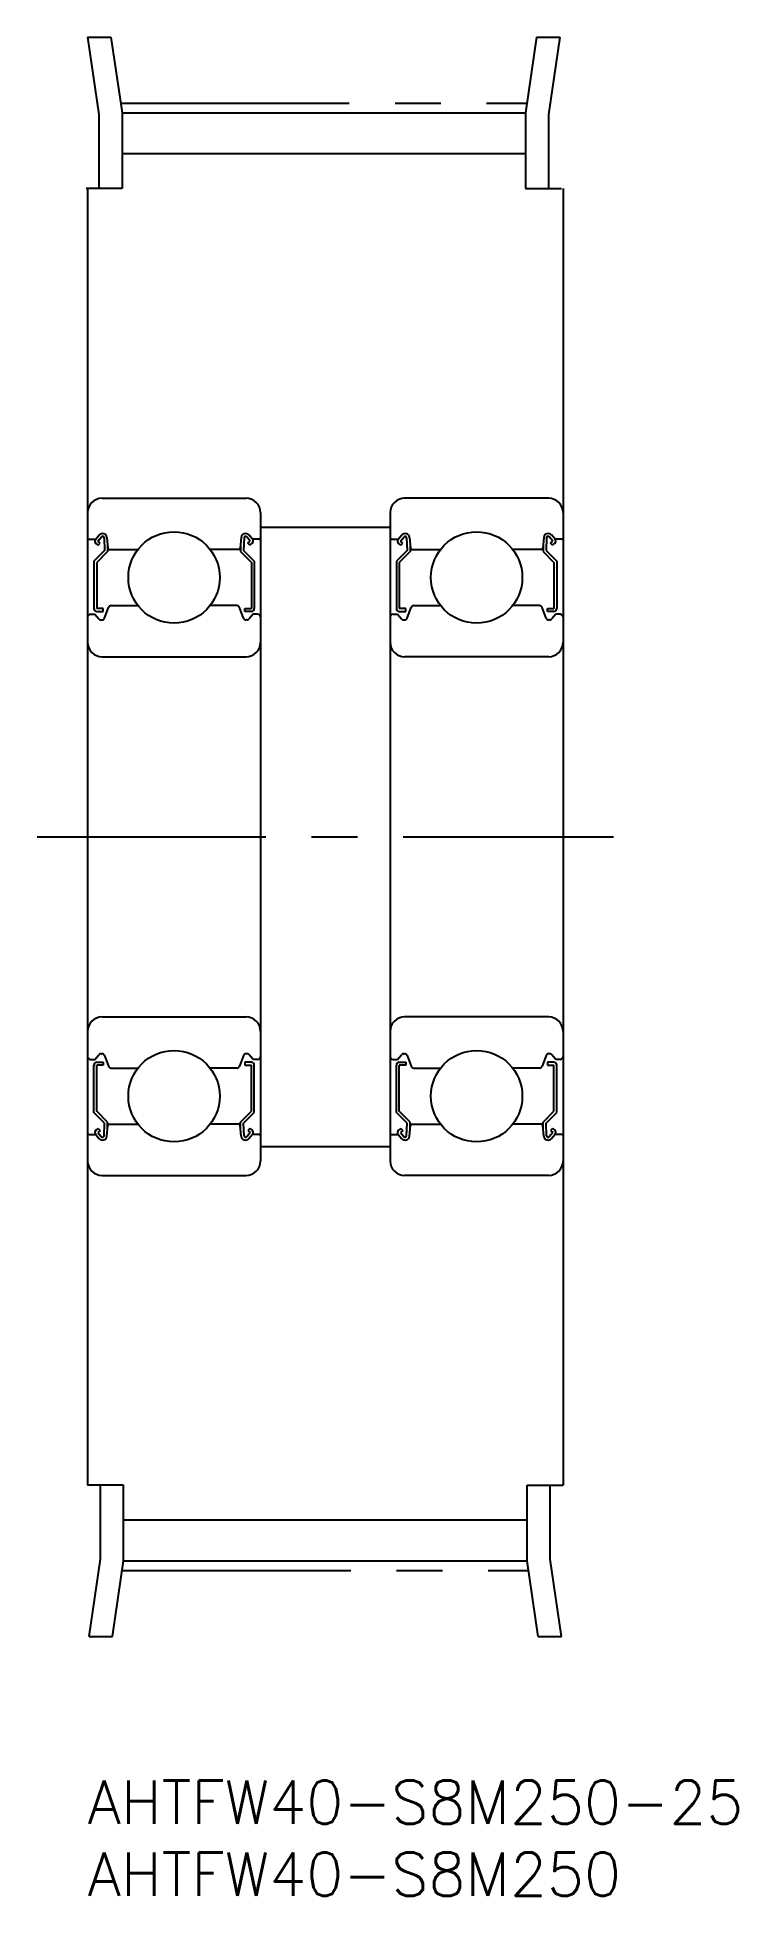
# Model space of a CAD drawing. Extents: x -3 to 45, y -8 to 121.
import ezdxf

# ---------------------------------------------------------------- set-up
doc = ezdxf.new("R2010")
doc.units = 0
doc.header["$LTSCALE"] = 0.5
doc.linetypes.add('CENTER', pattern=[50.8, 31.75, -6.35, 6.35, -6.35])
for name, color, linetype in [('MSM_CENTER', 1, 'CENTER'), ('MSM_CONTINUOUS', 7, 'CONTINUOUS'), ('MSM_PART_NUMBER', 7, 'CONTINUOUS')]:
    doc.layers.add(name, color=color, linetype=linetype)
doc.styles.get("Standard").update_dxf_attribs({"font": 'txt.shx', "height": 3, "bigfont": 'bigfont.shx'})

# ---------------------------------------------------------------- blocks, each defined once
blk = doc.blocks.new('*U2')
at = {"layer": 'MSM_PART_NUMBER'}
blk.add_text('AHTFW40-S8M250-25', height=3, dxfattribs=at).set_placement((0, -3))
blk = doc.blocks.new('*U3')
at = {"layer": 'MSM_PART_NUMBER'}
blk.add_text('AHTFW40-S8M250', height=3, dxfattribs=at).set_placement((0, -8))

msp = doc.modelspace()

# ---------------------------------------------------------------- linework, layer by layer
at = {"layer": 'MSM_CENTER'}
for p, q in [((2.29, 116.43), (30.49, 116.43)), ((-3.5, 65.5), (36.5, 65.5)), ((2.4, 14.57), (30.6, 14.57))]:
    msp.add_line(p, q, dxfattribs=at)
at = {"layer": 'MSM_CONTINUOUS'}
for p, q in [((0, 121), (1.62, 121)), ((0, 121), (0.79, 115.63)), ((1.62, 121), (2.39, 115.74)), ((31.16, 121), (30.39, 115.74)), ((31.16, 121), (32.77, 121)), ((32.77, 121), (31.99, 115.63)), ((0.79, 115.63), (0.79, 110.5)), ((2.39, 115.74), (30.39, 115.74)), ((2.39, 115.74), (2.39, 110.5)), ((30.39, 115.74), (30.39, 110.5)), ((31.99, 115.63), (31.99, 110.5)), ((2.39, 112.92), (30.39, 112.92)), ((2.39, 110.5), (-0.11, 110.5)), ((0, 110.5), (0, 20.5)), ((30.39, 110.5), (32.89, 110.5)), ((33, 110.5), (33, 20.5)), ((1, 89), (11, 89)), ((12, 88), (12, 43)), ((21, 88), (21, 43)), ((32, 89), (22, 89)), ((0.56, 86.15), (0.81, 86.45)), ((11.44, 86.15), (11.19, 86.45)), ((12, 87), (21, 87)), ((21.56, 86.15), (21.81, 86.45)), ((32.44, 86.15), (32.19, 86.45)), ((0.1, 86.15), (0.56, 86.15)), ((1.18, 85.38), (0.43, 84.63)), ((0.74, 85.74), (0.58, 85.87)), ((1.38, 85.3), (0.63, 84.55)), ((0.71, 86.02), (0.96, 86.32)), ((0.87, 85.89), (0.71, 86.02)), ((0.74, 85.74), (0.87, 85.89)), ((1.14, 86.26), (1.18, 85.38)), ((1.34, 86.28), (1.4, 85.54)), ((1.38, 85.77), (1.38, 85.3)), ((1.5, 85.45), (3.49, 85.45)), ((10.5, 85.45), (8.51, 85.45)), ((10.66, 86.28), (10.6, 85.54)), ((10.62, 85.77), (10.62, 85.3)), ((10.62, 85.3), (11.37, 84.55)), ((10.86, 86.26), (10.82, 85.38)), ((10.82, 85.38), (11.57, 84.63)), ((11.29, 86.02), (11.04, 86.32)), ((11.13, 85.89), (11.29, 86.02)), ((11.26, 85.74), (11.13, 85.89)), ((11.26, 85.74), (11.42, 85.87)), ((11.9, 86.15), (11.44, 86.15)), ((21.1, 86.15), (21.56, 86.15)), ((22.18, 85.38), (21.43, 84.63)), ((21.74, 85.74), (21.58, 85.87)), ((22.38, 85.3), (21.63, 84.55)), ((21.71, 86.02), (21.96, 86.32)), ((21.87, 85.89), (21.71, 86.02)), ((21.74, 85.74), (21.87, 85.89)), ((22.14, 86.26), (22.18, 85.38)), ((22.34, 86.28), (22.4, 85.54)), ((22.38, 85.77), (22.38, 85.3)), ((22.5, 85.45), (24.49, 85.45)), ((31.5, 85.45), (29.51, 85.45)), ((31.66, 86.28), (31.6, 85.54)), ((31.62, 85.77), (31.62, 85.3)), ((31.62, 85.3), (32.37, 84.55)), ((31.86, 86.26), (31.82, 85.38)), ((31.82, 85.38), (32.57, 84.63)), ((32.29, 86.02), (32.04, 86.32)), ((32.13, 85.89), (32.29, 86.02)), ((32.26, 85.74), (32.13, 85.89)), ((32.26, 85.74), (32.42, 85.87)), ((32.9, 86.15), (32.44, 86.15)), ((0.43, 84.63), (0.43, 81.35)), ((0.63, 84.55), (0.63, 81.35)), ((11.37, 84.55), (11.37, 81.35)), ((11.57, 84.63), (11.57, 81.35)), ((21.43, 84.63), (21.43, 81.35)), ((21.63, 84.55), (21.63, 81.35)), ((32.37, 84.55), (32.37, 81.35)), ((32.57, 84.63), (32.57, 81.35)), ((1.08, 81.35), (0.63, 81.35)), ((1.08, 81.15), (1.08, 81.35)), ((1.18, 80.68), (1.45, 81.42)), ((1.64, 81.55), (3.49, 81.55)), ((10.36, 81.55), (8.51, 81.55)), ((10.82, 80.68), (10.55, 81.42)), ((10.92, 81.15), (10.92, 81.35)), ((10.92, 81.35), (11.37, 81.35)), ((22.08, 81.35), (21.63, 81.35)), ((22.08, 81.15), (22.08, 81.35)), ((22.18, 80.68), (22.45, 81.42)), ((22.64, 81.55), (24.49, 81.55)), ((31.36, 81.55), (29.51, 81.55)), ((31.82, 80.68), (31.55, 81.42)), ((31.92, 81.15), (31.92, 81.35)), ((31.92, 81.35), (32.37, 81.35)), ((0.2, 80.95), (0.5, 80.95)), ((0.5, 80.95), (0.78, 80.62)), ((0.63, 81.15), (1.08, 81.15)), ((0.93, 80.55), (0.99, 80.55)), ((11.37, 81.15), (10.92, 81.15)), ((11.07, 80.55), (11.01, 80.55)), ((11.5, 80.95), (11.22, 80.62)), ((11.8, 80.95), (11.5, 80.95)), ((21.2, 80.95), (21.5, 80.95)), ((21.5, 80.95), (21.78, 80.62)), ((21.63, 81.15), (22.08, 81.15)), ((21.93, 80.55), (21.99, 80.55)), ((32.37, 81.15), (31.92, 81.15)), ((32.07, 80.55), (32.01, 80.55)), ((32.5, 80.95), (32.22, 80.62)), ((32.8, 80.95), (32.5, 80.95)), ((1, 78), (11, 78)), ((32, 78), (22, 78)), ((1, 53), (11, 53)), ((32, 53), (22, 53)), ((0.5, 50.05), (0.78, 50.38)), ((0.93, 50.45), (0.99, 50.45)), ((1.18, 50.32), (1.45, 49.58)), ((10.82, 50.32), (10.55, 49.58)), ((11.07, 50.45), (11.01, 50.45)), ((11.5, 50.05), (11.22, 50.38)), ((21.5, 50.05), (21.78, 50.38)), ((21.93, 50.45), (21.99, 50.45)), ((22.18, 50.32), (22.45, 49.58)), ((31.82, 50.32), (31.55, 49.58)), ((32.07, 50.45), (32.01, 50.45)), ((32.5, 50.05), (32.22, 50.38)), ((0.2, 50.05), (0.5, 50.05)), ((0.43, 46.37), (0.43, 49.65)), ((0.63, 49.85), (1.08, 49.85)), ((0.63, 46.45), (0.63, 49.65)), ((1.08, 49.65), (0.63, 49.65)), ((1.08, 49.85), (1.08, 49.65)), ((1.64, 49.45), (3.49, 49.45)), ((10.36, 49.45), (8.51, 49.45)), ((10.92, 49.85), (10.92, 49.65)), ((11.37, 49.85), (10.92, 49.85)), ((10.92, 49.65), (11.37, 49.65)), ((11.37, 46.45), (11.37, 49.65)), ((11.8, 50.05), (11.5, 50.05)), ((11.57, 46.37), (11.57, 49.65)), ((21.2, 50.05), (21.5, 50.05)), ((21.43, 46.37), (21.43, 49.65)), ((21.63, 49.85), (22.08, 49.85)), ((21.63, 46.45), (21.63, 49.65)), ((22.08, 49.65), (21.63, 49.65)), ((22.08, 49.85), (22.08, 49.65)), ((22.64, 49.45), (24.49, 49.45)), ((31.36, 49.45), (29.51, 49.45)), ((31.92, 49.85), (31.92, 49.65)), ((32.37, 49.85), (31.92, 49.85)), ((31.92, 49.65), (32.37, 49.65)), ((32.37, 46.45), (32.37, 49.65)), ((32.8, 50.05), (32.5, 50.05)), ((32.57, 46.37), (32.57, 49.65)), ((1.38, 45.7), (0.63, 46.45)), ((10.62, 45.7), (11.37, 46.45)), ((22.38, 45.7), (21.63, 46.45)), ((31.62, 45.7), (32.37, 46.45)), ((1.18, 45.62), (0.43, 46.37)), ((0.74, 45.26), (0.58, 45.13)), ((0.74, 45.26), (0.87, 45.11)), ((1.14, 44.74), (1.18, 45.62)), ((1.34, 44.72), (1.4, 45.46)), ((1.38, 45.23), (1.38, 45.7)), ((1.5, 45.55), (3.49, 45.55)), ((10.5, 45.55), (8.51, 45.55)), ((10.66, 44.72), (10.6, 45.46)), ((10.62, 45.23), (10.62, 45.7)), ((10.82, 45.62), (11.57, 46.37)), ((10.86, 44.74), (10.82, 45.62)), ((11.26, 45.26), (11.13, 45.11)), ((11.26, 45.26), (11.42, 45.13)), ((22.18, 45.62), (21.43, 46.37)), ((21.74, 45.26), (21.58, 45.13)), ((21.74, 45.26), (21.87, 45.11)), ((22.14, 44.74), (22.18, 45.62)), ((22.34, 44.72), (22.4, 45.46)), ((22.38, 45.23), (22.38, 45.7)), ((22.5, 45.55), (24.49, 45.55)), ((31.5, 45.55), (29.51, 45.55)), ((31.66, 44.72), (31.6, 45.46)), ((31.62, 45.23), (31.62, 45.7)), ((31.82, 45.62), (32.57, 46.37)), ((31.86, 44.74), (31.82, 45.62)), ((32.26, 45.26), (32.13, 45.11)), ((32.26, 45.26), (32.42, 45.13)), ((0.1, 44.85), (0.56, 44.85)), ((0.56, 44.85), (0.81, 44.55)), ((0.87, 45.11), (0.71, 44.98)), ((0.71, 44.98), (0.96, 44.68)), ((11.29, 44.98), (11.04, 44.68)), ((11.13, 45.11), (11.29, 44.98)), ((11.44, 44.85), (11.19, 44.55)), ((11.9, 44.85), (11.44, 44.85)), ((12, 44), (21, 44)), ((21.1, 44.85), (21.56, 44.85)), ((21.56, 44.85), (21.81, 44.55)), ((21.87, 45.11), (21.71, 44.98)), ((21.71, 44.98), (21.96, 44.68)), ((32.29, 44.98), (32.04, 44.68)), ((32.13, 45.11), (32.29, 44.98)), ((32.44, 44.85), (32.19, 44.55)), ((32.9, 44.85), (32.44, 44.85)), ((1, 42), (11, 42)), ((32, 42), (22, 42)), ((2.5, 20.5), (0, 20.5)), ((0.9, 15.37), (0.9, 20.5)), ((2.5, 15.26), (2.5, 20.5)), ((30.5, 20.5), (33, 20.5)), ((30.5, 15.26), (30.5, 20.5)), ((32.1, 15.37), (32.1, 20.5)), ((2.5, 18.09), (30.5, 18.09)), ((0.11, 10), (0.9, 15.37)), ((1.73, 10), (2.5, 15.26)), ((2.5, 15.26), (30.5, 15.26)), ((31.27, 10), (30.5, 15.26)), ((32.89, 10), (32.1, 15.37)), ((0.11, 10), (1.73, 10)), ((31.27, 10), (32.89, 10))]:
    msp.add_line(p, q, dxfattribs=at)
for centre in [(6, 83.5), (27, 83.5), (6, 47.5), (27, 47.5)]:
    msp.add_circle(centre, 3.17, dxfattribs=at)
for centre, radius, start, end in [((1, 88), 1, 90, 180), ((11, 88), 1, 0, 90), ((22, 88), 1, 90, 180), ((32, 88), 1, 0, 90), ((1.04, 86.25), 0.3, 4.9967, 140.0012), ((10.96, 86.25), 0.3, 39.9988, 175.0033), ((22.04, 86.25), 0.3, 4.9967, 140.0012), ((31.96, 86.25), 0.3, 39.9988, 175.0033), ((0.1, 86.25), 0.1, 180, 270), ((0.71, 86.02), 0.2, 140.0012, 230.0863), ((1.04, 86.25), 0.1, 2.8198, 140.0023), ((1.5, 85.55), 0.1, 184.9967, 270), ((10.5, 85.55), 0.1, 270, 355.0033), ((10.96, 86.25), 0.1, 39.9977, 177.1802), ((11.29, 86.02), 0.2, 309.9137, 39.9988), ((11.9, 86.25), 0.1, 270, 0), ((21.1, 86.25), 0.1, 180, 270), ((21.71, 86.02), 0.2, 140.0012, 230.0863), ((22.04, 86.25), 0.1, 2.8198, 140.0023), ((22.5, 85.55), 0.1, 184.9967, 270), ((31.5, 85.55), 0.1, 270, 355.0033), ((31.96, 86.25), 0.1, 39.9977, 177.1802), ((32.29, 86.02), 0.2, 309.9137, 39.9988), ((32.9, 86.25), 0.1, 270, 0), ((0.63, 81.35), 0.2, 180, 270), ((1.64, 81.35), 0.2, 90, 159.9921), ((10.36, 81.35), 0.2, 20.0079, 90), ((11.37, 81.35), 0.2, 270, 0), ((21.63, 81.35), 0.2, 180, 270), ((22.64, 81.35), 0.2, 90, 159.9921), ((31.36, 81.35), 0.2, 20.0079, 90), ((32.37, 81.35), 0.2, 270, 0), ((0.2, 80.75), 0.2, 90, 180), ((0.93, 80.75), 0.2, 219.9945, 270), ((0.99, 80.75), 0.2, 270, 339.9921), ((11.01, 80.75), 0.2, 200.0079, 270), ((11.07, 80.75), 0.2, 270, 320.0055), ((11.8, 80.75), 0.2, 0, 90), ((21.2, 80.75), 0.2, 90, 180), ((21.93, 80.75), 0.2, 219.9945, 270), ((21.99, 80.75), 0.2, 270, 339.9921), ((32.01, 80.75), 0.2, 200.0079, 270), ((32.07, 80.75), 0.2, 270, 320.0055), ((32.8, 80.75), 0.2, 0, 90), ((1, 79), 1, 180, 270), ((11, 79), 1, 270, 0), ((22, 79), 1, 180, 270), ((32, 79), 1, 270, 0), ((1, 52), 1, 90, 180), ((11, 52), 1, 0, 90), ((22, 52), 1, 90, 180), ((32, 52), 1, 0, 90), ((0.93, 50.25), 0.2, 90, 140.0055), ((0.99, 50.25), 0.2, 20.0079, 90), ((11.01, 50.25), 0.2, 90, 159.9921), ((11.07, 50.25), 0.2, 39.9945, 90), ((21.93, 50.25), 0.2, 90, 140.0055), ((21.99, 50.25), 0.2, 20.0079, 90), ((32.01, 50.25), 0.2, 90, 159.9921), ((32.07, 50.25), 0.2, 39.9945, 90), ((0.2, 50.25), 0.2, 180, 270), ((0.63, 49.65), 0.2, 90, 180), ((1.64, 49.65), 0.2, 200.0079, 270), ((10.36, 49.65), 0.2, 270, 339.9921), ((11.37, 49.65), 0.2, 0, 90), ((11.8, 50.25), 0.2, 270, 0), ((21.2, 50.25), 0.2, 180, 270), ((21.63, 49.65), 0.2, 90, 180), ((22.64, 49.65), 0.2, 200.0079, 270), ((31.36, 49.65), 0.2, 270, 339.9921), ((32.37, 49.65), 0.2, 0, 90), ((32.8, 50.25), 0.2, 270, 0), ((1.5, 45.45), 0.1, 90, 175.0033), ((10.5, 45.45), 0.1, 4.9967, 90), ((22.5, 45.45), 0.1, 90, 175.0033), ((31.5, 45.45), 0.1, 4.9967, 90), ((0.1, 44.75), 0.1, 90, 180), ((0.71, 44.98), 0.2, 129.9137, 219.9988), ((1.04, 44.75), 0.3, 219.9988, 355.0033), ((1.04, 44.75), 0.1, 219.9977, 357.1802), ((10.96, 44.75), 0.3, 184.9967, 320.0012), ((10.96, 44.75), 0.1, 182.8198, 320.0023), ((11.29, 44.98), 0.2, 320.0012, 50.0863), ((11.9, 44.75), 0.1, 0, 90), ((21.1, 44.75), 0.1, 90, 180), ((21.71, 44.98), 0.2, 129.9137, 219.9988), ((22.04, 44.75), 0.3, 219.9988, 355.0033), ((22.04, 44.75), 0.1, 219.9977, 357.1802), ((31.96, 44.75), 0.3, 184.9967, 320.0012), ((31.96, 44.75), 0.1, 182.8198, 320.0023), ((32.29, 44.98), 0.2, 320.0012, 50.0863), ((32.9, 44.75), 0.1, 0, 90), ((1, 43), 1, 180, 270), ((11, 43), 1, 270, 0), ((22, 43), 1, 180, 270), ((32, 43), 1, 270, 0)]:
    msp.add_arc(centre, radius, start, end, dxfattribs=at)

# ---------------------------------------------------------------- block references
for name in ['*U2', '*U3']:
    msp.add_blockref(name, (0, 0), dxfattribs=at)

doc.saveas('drawing.dxf')
